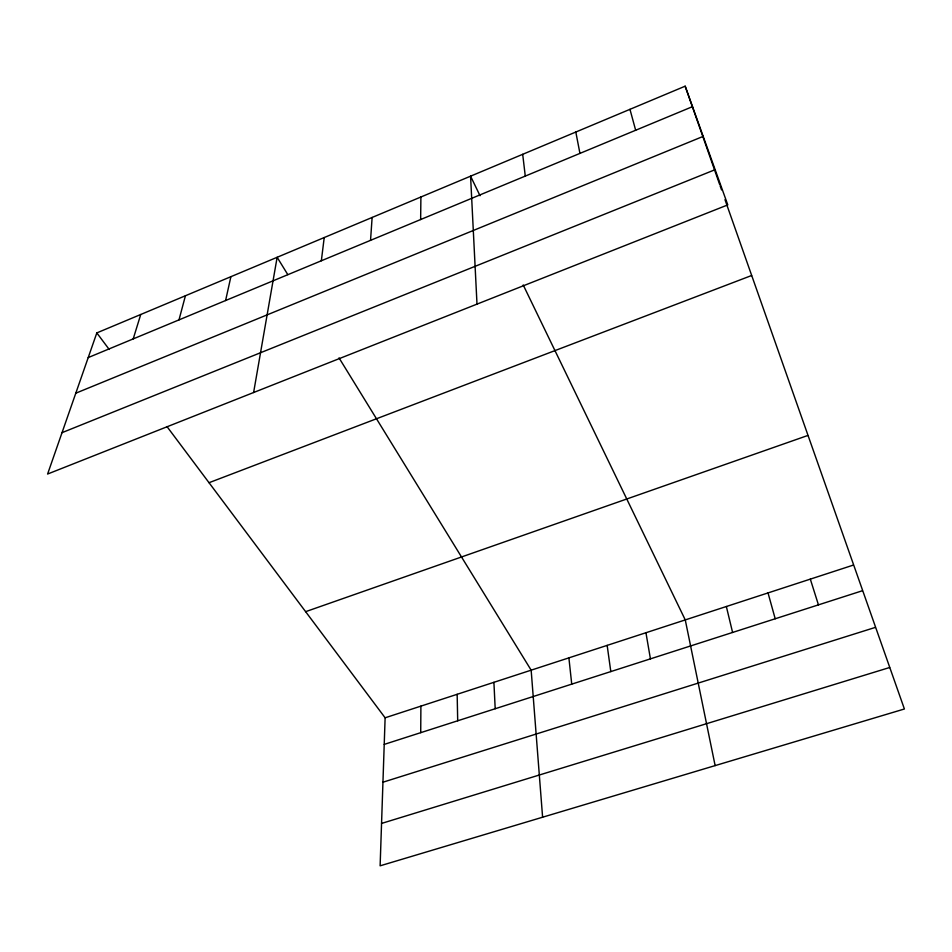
<?xml version="1.0" encoding="UTF-8"?>
<svg xmlns="http://www.w3.org/2000/svg" width="952" height="952" viewBox="0 0 952 952"><rect width="100%" height="100%" fill="white"/><g stroke="black" fill="none" stroke-linecap="round" stroke-linejoin="round"><path stroke-width="1.43" d="M420.713 732.659L420.903 706.134M420.641 219.543L420.903 197.005M166.993 426.591L385.12 717.796L380.122 865.82L904.4 708.99L724.984 199.658M370.542 240.344L372.125 217.461M321.348 260.777L324.215 237.56M253.613 392.522L277.139 257.302L287.801 274.628M225.6 300.534L230.884 276.699M178.988 319.896L185.426 295.763M133.209 338.9L140.741 314.493M96.818 332.914L47.6 474.036L727.78 204.894L685.166 86.18L96.818 332.914L109.194 349.432M88.215 357.583L692.509 106.648M75.803 393.188L703.183 136.386M62.023 432.672L715.142 169.67M209.023 482.712L751.604 275.521M305.628 611.672L807.736 435.504M385.12 717.796L853.23 565.131M384.227 744.393L862.345 590.764M382.942 782.211L875.376 627.392M381.55 823.432L889.644 667.507M339.019 357.869L531.157 670.172L542.604 817.209M480.034 195.731L470.574 176.18L477 304.128M523.207 284.957L685.261 619.907L715.13 765.598M685.166 86.18L719.605 184.319M720.081 185.711L721.557 189.888M810.319 579.125L818.446 604.865M768.026 592.918L775.202 618.764M629.962 109.337L635.662 130.257M726.352 606.507L732.588 632.461M575.817 132.042L579.935 153.391M645.944 632.735L650.43 658.855M607.162 645.385L610.803 671.588M522.696 154.319L525.278 176.084M568.891 657.856L571.736 684.143M493.909 682.322L495.195 708.728M457.162 694.306L457.698 720.783"/></g></svg>
